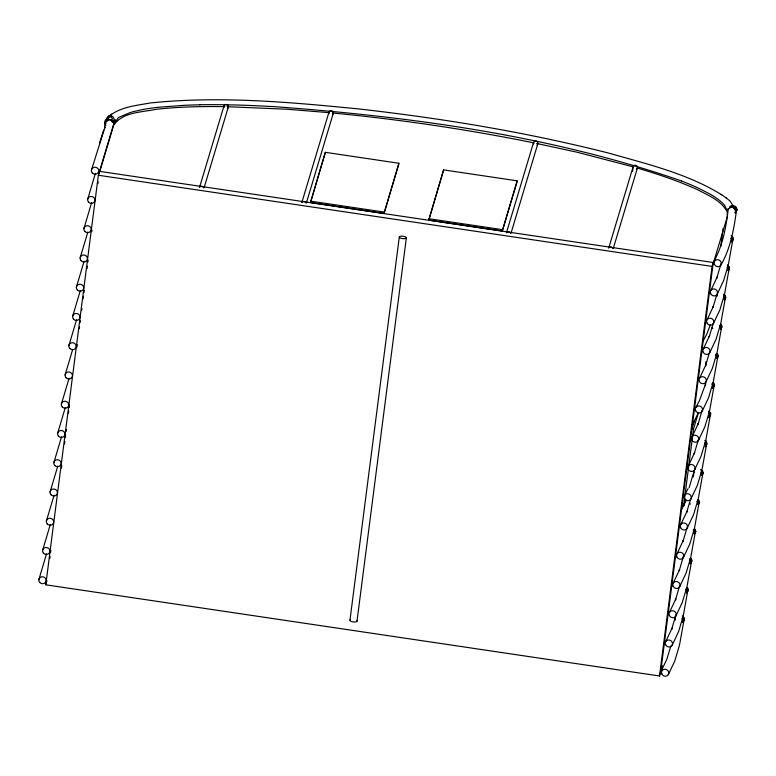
<?xml version="1.0" encoding="UTF-8"?>
<svg xmlns="http://www.w3.org/2000/svg" width="776" height="776" viewBox="0 0 776 776"><rect width="100%" height="100%" fill="white"/><g stroke="black" fill="none" stroke-linecap="round" stroke-linejoin="round"><path stroke-width="1.16" d="M681.483 180.963A192.865 66.746 7.3 0 1 697.799 187.87C707.12 192.574 717.286 197.104 724.347 204.98C725.463 206.174 726.685 212.401 728.325 208.666C726.074 227.174 722.737 246.186 713.251 262.511L660.667 672.074L659.503 675.983L45.784 584.813L98.358 175.25L115.032 119.504L113.82 123.937L118.602 117.448L129.805 112.714A73.274 25.356 7.3 0 1 133.647 111.55L142.454 109.6A149.535 51.749 7.3 0 1 158.488 107.253L184.795 105.284A255.964 88.59 7.3 0 1 194.727 104.935L199.898 104.818M49.819 558.545L50.081 556.508M50.605 552.444L50.867 550.417M61.45 468.006L61.76 465.6M64.534 443.988L64.835 441.583M65.349 437.596L65.611 435.569M66.135 431.495L66.397 429.467M68.443 413.482L68.754 411.115M69.209 407.555L69.51 405.188M76.969 347.066L77.28 344.699M79.327 328.694L79.559 326.938M80.122 322.544L80.345 320.789M81.703 310.255L81.926 308.489M83.187 298.653L83.498 296.257M83.953 292.649L84.264 290.253M87.038 268.632L87.349 266.226M87.901 261.939L88.124 260.183M91.781 231.704L91.995 230.065M97.96 183.582L98.174 181.953M99.212 173.795L99.532 171.351L713.251 262.511L712.077 266.42L659.503 675.983M310.516 202.507L325.348 152.329L398.864 163.251L398.689 164.58L384.033 213.429L310.516 202.507L325.348 152.329M384.033 213.429L398.864 163.251M349.957 620.218L399.31 236.893M356.989 621.266L406.343 237.941A3.56 1.212 7.3 0 0 401.376 236.137A3.56 1.212 7.3 0 0 400.765 238.164A3.56 1.212 7.3 0 0 406.343 237.941M428.788 220.074L443.61 169.895L517.136 180.818L516.962 182.147L502.305 230.996L428.788 220.074L443.61 169.895M502.305 230.996L517.136 180.818M632.566 171.506L632.867 169.1M682.007 505.836L683.607 506.078L693.511 428.983L698.332 412.9M705.714 364.041L706.024 361.635M720.807 246.448L723.125 228.445M717.063 296.16L717.373 294.085M705.394 385.653L705.733 383.587M693.24 476.968L694.2 472.002M105.846 121.861L106.157 121.095L105.759 123.811M720.991 263.84L716.733 278.293L717.15 277.071L710.787 290.544M716.966 294.133L712.979 307.548L713.396 306.326L707.033 319.799M713.212 323.388L709.215 336.803L709.642 335.581L703.269 349.055M709.448 352.644L705.462 366.059L705.879 364.827L699.515 378.31M702.212 410.116L697.954 424.569L698.371 423.337L692.522 435.87M698.458 439.361L694.2 453.824L694.617 452.592L688.758 465.125M690.679 498.91L686.682 512.325L687.109 511.103L680.736 524.586M686.915 528.165L682.928 541.58L683.346 540.358L676.982 553.831M683.433 556.382L679.175 570.835L679.592 569.613L673.228 583.086M679.679 585.637L675.421 600.09L675.838 598.868L669.475 612.342M675.925 614.893L671.667 629.346L672.084 628.123L665.721 641.597M670.881 646.059L666.72 659.552L660.667 672.074M91.403 170.138L105.041 126.944L104.673 128.185L104.925 121.279L105.42 120.057L108.291 117.787L111.55 116.303M87.649 199.393L95.361 173.455M83.895 228.648L91.607 202.711M80.132 257.904L87.853 231.966M76.378 287.159L84.099 261.221M72.624 316.414L80.345 290.476M68.87 345.66L76.591 319.731M65.116 374.915L72.498 350.112M61.362 404.17L69.074 378.242M57.599 433.425L65.32 407.497M53.845 462.68L61.566 436.752M50.091 491.935L57.812 465.998M46.337 521.191L54.058 495.253M42.583 550.446L50.304 524.508M38.829 579.701L46.541 553.763M99.299 173.155L113.626 125.392C122.589 111.773 141.969 112.384 156.306 109.28C179.043 106.816 201.935 106.263 224.788 106.661M45.784 584.813L46.958 580.904M199.694 186.861L223.876 106.273M204.166 187.53L228.348 106.933M301.98 202.061L328.859 112.462M306.452 202.72L333.331 113.121M506.553 232.451L533.432 142.852M511.025 233.11L537.904 143.511M608.84 247.641L633.022 167.044M613.312 248.31L637.494 167.713M713.018 264.315L727.345 216.552L727.209 211.867C721.273 200.431 708.304 195.455 697.556 189.684C677.972 180.876 657.602 173.979 636.999 167.975M694.326 420.699L691.911 428.75L693.511 428.983M704.317 387.379L705.694 382.781M683.607 506.078L685.674 499.181M689.127 487.687L694.636 469.305M660.9 670.27L662.267 665.721M106.341 120.067C106.157 115.614 112.695 114.169 114.023 118.563M728.198 269.611L728.518 267.08L727.946 265.838M724.444 298.867L724.765 296.335L724.192 295.093M720.691 328.122L721.011 325.59M701.911 474.398L702.231 471.866L701.659 470.615M698.158 503.653L698.478 501.121L697.905 499.87M694.394 532.908L694.724 530.367L694.151 529.125M99.541 142.978L103.722 130.096M720.632 328.306L720.952 325.774L720.623 328.287M704.055 388.116L699.331 400.901L695.762 407.565M701.843 474.553L702.173 472.041L702.241 473.331M698.09 503.808L698.419 501.296L698.487 502.586M694.336 533.063L694.665 530.551L694.733 531.841M710.389 324.911L706.48 334.795L703.202 340.81M735.231 212.876C737.025 212.071 733.65 206.445 735.308 209.918M735.241 212.837L735.648 211.683M731.487 242.093C733.213 241.549 730.032 235.826 731.535 239.134M712.707 388.359C714.453 387.466 711.126 382.044 712.766 385.4M705.2 446.869C706.858 446.278 703.871 440.739 705.268 443.95M690.174 563.89C691.911 563.153 688.7 557.672 690.233 560.922M686.42 593.145C688.167 592.428 684.859 586.763 686.469 590.177M728.14 270.194L727.364 267.342M724.386 299.449L723.61 296.597M720.632 328.704L719.759 325.716M716.878 357.959L715.938 354.865L716.52 356.145M709.361 416.46L708.43 413.375L709.002 414.656M701.853 474.97L701.077 472.118M698.099 504.225L697.226 501.238M694.345 533.481L693.404 530.386L693.996 531.715M683.074 621.246L682.143 618.152L682.735 619.481M737.2 209.83L735.609 212.129M732.971 240.317L733.301 237.776L731.089 235.584M710.447 415.849L710.767 413.307L708.556 411.105M695.888 531.628L694.297 533.927M687.914 591.37L688.234 588.829L687.41 587.558M698.419 412.609L692.376 425.132M686.207 500.19L681.551 509.454M106.719 120.571L106.38 121.143M720.904 265.062C730.294 248.863 733.737 230.132 736.308 211.809C738.083 208.909 732.205 202.041 736.104 209.869M717.15 294.317L723.601 280.66L728.315 264.878L732.903 239.367L732.059 236.719M713.396 323.573L719.847 309.915L724.561 294.133L729.139 268.622L728.334 266.003M709.642 352.828L716.093 339.17L720.797 323.379L725.385 297.877L724.58 295.258L723.368 294.317M705.888 382.083L712.339 368.425L717.043 352.634L721.632 327.132L720.826 324.514M702.125 411.329L708.575 397.681L713.289 381.889L717.878 356.378L717.034 353.74M698.371 440.584L704.821 426.926L709.536 411.144L714.124 385.633L713.319 383.024M694.617 469.839L701.067 456.181L705.782 440.399L710.37 414.888L709.555 412.279M685.004 494.37L688.069 488.667M690.863 499.094L697.314 485.436L702.028 469.655L706.606 444.144L705.801 441.534M687.109 528.349L693.56 514.692L698.264 498.91L702.852 473.399L702.047 470.78L700.835 469.839M683.355 557.605L689.806 543.947L694.51 528.165L699.098 502.654L698.293 500.035M679.592 586.86L686.042 573.202L690.756 557.42L695.345 531.909L694.539 529.29M675.838 616.115L682.288 602.457L687.002 586.675L691.591 561.164L690.747 558.516M672.084 645.37L678.534 631.712L683.249 615.921L687.837 590.42L687.022 587.801M668.33 674.625L674.78 660.968L679.495 645.176L684.073 619.675L683.268 617.056M675.411 618.812L674.567 619.646M107.292 119.533L110.173 115.469M735.076 212.294L735.648 211.285M712.543 387.816L713.115 386.817M690.01 563.347L690.582 562.338M106.419 121.434C111.133 118.379 105.255 120.348 104.876 122.88L105.876 125.431M729.178 208.589L731.147 207.056L733.349 207.27L734.571 207.958L735.405 210.335M106.545 121.25L108.659 119.698L106.768 120.202L108.3 119.717M110.531 115.1C121.754 106.69 136.964 105.439 150.34 102.956C219.763 95.729 289.739 102.131 358.939 108.96C443.174 118.486 527.04 132.327 609.238 153.231C647.601 164.24 687.662 173.62 721.903 194.931M109.222 116.478L111.443 114.121M728.101 270.64L729.217 269.573L729.547 267.031L727.335 264.839M724.347 299.895L725.929 297.596L724.968 295.016M720.584 329.15L722.175 326.851L721.214 324.271M716.83 358.405L718.421 356.106L717.46 353.526M713.076 387.66L714.667 385.362L713.707 382.781M705.568 446.171L707.159 443.862L706.189 441.292M701.814 475.416L703.405 473.118L702.435 470.547M698.051 504.672L699.642 502.373L698.681 499.802M690.543 563.182L692.134 560.883L691.173 558.303M683.035 621.692L684.151 620.625L684.481 618.084L682.269 615.892M730.837 206.804L732.03 206.174L730.449 206.852M729.653 207.405L732.825 207.173L732.253 207.144M731.642 206.009L730.08 206.62L733.941 206.009M730.138 206.358L733.514 205.96M109.581 115.867L112.074 116.245M227.106 106.69L287.896 109.28L328.898 112.646M732.99 207.454L731.021 207.008L734.571 207.958L732.981 207.124L734.61 209.045M731.972 207.124L732.66 207.134M732.583 207.144L734.571 207.968M731.71 207.037L731.021 207.008L732.049 207.114M271.387 106.438C409.961 116.575 549.757 135.208 681.493 180.963M332.497 112.986C400.212 119.475 467.608 129.437 534.276 142.959M110.124 119.863L109.765 119.795M310.691 201.178L384.207 212.1M428.953 218.745L502.479 229.667M98.358 175.25L712.077 266.42M110.153 119.863L112.811 121.066M536.604 143.434L577.198 152.251L633.614 166.976M111.288 120.164L109.785 119.737L111.104 120.134M734.804 206.309L736.22 207.24L737.2 209.821M732.36 207.182L733.669 207.842M704.802 440.361L706.179 441.282M725.579 197.463L730.148 201.129L733.33 206.232M720.943 194.281L726.549 198.132M112.792 121.347L111.191 120.202L112.821 122.472M734.659 206.426L735.958 207.454M700.864 469.713L702.154 470.741M110.997 120.105L112.607 122.288M111.016 116.759L114.237 121.366M694.927 529.057L695.888 531.618M715.802 354.234L716.51 355.35M712.038 383.49L712.872 385.856M693.269 529.756L693.977 530.871M689.505 559.011L690.339 561.387M712.174 327.491L712.843 328.694M689.641 503.023L690.31 504.225M731.7 236.583L732.282 237.834M720.438 324.349L721.011 325.6M716.684 353.604L717.325 356.135M712.921 382.859L713.571 385.391M709.167 412.114L709.807 414.646M705.413 441.369L706.053 443.901M690.388 558.38L690.97 559.632M686.634 587.636L687.274 590.177M682.88 616.891L683.52 619.423M727.209 267.099L727.781 268.38M719.692 325.61L720.273 326.89M697.158 501.131L697.75 502.46M731.535 238.339L731.652 239.59M727.781 267.594L727.888 268.845M709.002 413.86L709.118 415.111M705.248 443.115L705.355 444.367M686.469 589.382L686.585 590.633M682.715 618.637L682.822 619.888M736.055 210.063L735.978 208.754L736.046 210.044M706.005 444.095L705.937 442.786L706.005 444.076M732.282 237.825L732.34 239.124M690.97 559.622L691.038 560.922M675.101 617.812L675.168 620.16M356.62 620.548A3.56 1.212 7.3 0 1 353.361 621.945A3.56 1.212 7.3 0 1 350.422 619.782M608.723 248.077A2.27 2.124 16.7 0 1 612.924 248.698M633.158 168.101A2.27 2.124 16.7 0 1 634.273 165.424A2.27 2.124 16.7 0 1 637.212 166.384A2.27 2.124 16.7 0 1 636.514 169.187M506.437 232.878A2.27 2.124 16.7 0 1 510.637 233.508M533.578 143.899A2.27 2.124 16.7 0 1 534.683 141.232A2.27 2.124 16.7 0 1 537.622 142.183A2.27 2.124 16.7 0 1 536.934 144.996M301.874 202.497A2.27 2.124 16.7 0 1 306.064 203.118M329.072 113.655A2.27 2.124 16.7 0 1 330.023 110.881A2.27 2.124 16.7 0 1 333.02 111.754A2.27 2.124 16.7 0 1 332.361 114.606M199.587 187.297A2.27 2.124 16.7 0 1 203.778 187.918M224.012 107.321A2.27 2.124 16.7 0 1 225.127 104.644A2.27 2.124 16.7 0 1 228.066 105.604A2.27 2.124 16.7 0 1 227.368 108.417M199.801 104.712A385.488 133.414 7.3 0 1 271.435 106.545M724.784 297.829L724.386 299.051L724.706 296.5L724.774 297.8M717.276 356.339L716.878 357.561L717.199 355.03L717.267 356.31M709.38 416.421L708.944 417.653L709.38 416.421M683.093 621.198L682.667 622.391L683.093 621.198M109.474 115.876L108.136 116.458L109.435 115.905M734.057 207.91L732.981 207.124L734.057 207.91M735.483 207.347L734.455 206.455L735.483 207.347M112.035 121.027L110.987 120.096L112.025 121.017M732.224 238.009L732.292 239.299L732.224 238.009M728.47 267.264L728.538 268.554L728.47 267.264M713.445 384.285L713.513 385.565L713.445 384.285M709.691 413.54L709.759 414.82L709.691 413.54M690.912 559.806L690.98 561.096L690.912 559.806M687.158 589.062L687.226 590.352L687.158 589.062M683.404 618.317L683.472 619.597L683.404 618.317M661.88 674.034A3.696 3.424 31.9 0 0 668.136 674.907A3.696 3.424 31.9 0 0 665.42 669.271A3.696 3.424 31.9 0 0 661.88 674.034M39.77 582.504A3.696 3.463 16.7 0 0 45.988 581.399A3.696 3.463 16.7 0 0 41.671 576.82A3.696 3.463 16.7 0 0 39.77 582.504M665.633 644.778A3.696 3.424 31.9 0 0 671.9 645.651A3.696 3.424 31.9 0 0 669.174 640.016A3.696 3.424 31.9 0 0 665.633 644.778M43.524 553.249A3.696 3.463 16.7 0 0 49.742 552.143A3.696 3.463 16.7 0 0 45.425 547.565A3.696 3.463 16.7 0 0 43.524 553.249M669.387 615.523A3.696 3.424 31.9 0 0 675.653 616.396A3.696 3.424 31.9 0 0 672.928 610.76A3.696 3.424 31.9 0 0 669.387 615.523M47.278 523.994A3.696 3.463 16.7 0 0 53.505 522.888A3.696 3.463 16.7 0 0 49.189 518.31A3.696 3.463 16.7 0 0 47.278 523.994M673.141 586.268A3.696 3.424 31.9 0 0 679.407 587.141A3.696 3.424 31.9 0 0 676.691 581.505A3.696 3.424 31.9 0 0 673.141 586.268M51.041 494.748A3.696 3.463 16.7 0 0 57.259 493.643A3.696 3.463 16.7 0 0 52.943 489.055A3.696 3.463 16.7 0 0 51.041 494.748M676.905 557.023A3.696 3.424 31.9 0 0 683.161 557.886A3.696 3.424 31.9 0 0 680.445 552.25A3.696 3.424 31.9 0 0 676.905 557.023M54.795 465.493A3.696 3.463 16.7 0 0 61.013 464.387A3.696 3.463 16.7 0 0 56.697 459.799A3.696 3.463 16.7 0 0 54.795 465.493M680.659 527.767A3.696 3.424 31.9 0 0 686.915 528.64A3.696 3.424 31.9 0 0 684.199 522.995A3.696 3.424 31.9 0 0 680.659 527.767M58.549 436.238A3.696 3.463 16.7 0 0 64.767 435.132A3.696 3.463 16.7 0 0 60.45 430.544A3.696 3.463 16.7 0 0 58.549 436.238M684.413 498.512A3.696 3.424 31.9 0 0 690.669 499.385A3.696 3.424 31.9 0 0 687.953 493.74A3.696 3.424 31.9 0 0 684.413 498.512M62.303 406.983A3.696 3.463 16.7 0 0 68.521 405.877A3.696 3.463 16.7 0 0 64.204 401.289A3.696 3.463 16.7 0 0 62.303 406.983M688.167 469.257A3.696 3.424 31.9 0 0 694.433 470.13A3.696 3.424 31.9 0 0 691.707 464.485A3.696 3.424 31.9 0 0 688.167 469.257M66.057 377.728A3.696 3.463 16.7 0 0 72.275 376.622A3.696 3.463 16.7 0 0 67.958 372.034A3.696 3.463 16.7 0 0 66.057 377.728M691.92 440.002A3.696 3.424 31.9 0 0 698.187 440.875A3.696 3.424 31.9 0 0 695.461 435.229A3.696 3.424 31.9 0 0 691.92 440.002M69.811 348.472A3.696 3.463 16.7 0 0 76.038 347.367A3.696 3.463 16.7 0 0 71.722 342.779A3.696 3.463 16.7 0 0 69.811 348.472M695.674 410.746A3.696 3.424 31.9 0 0 701.94 411.62A3.696 3.424 31.9 0 0 699.225 405.984A3.696 3.424 31.9 0 0 695.674 410.746M73.574 319.217A3.696 3.463 16.7 0 0 79.792 318.111A3.696 3.463 16.7 0 0 75.476 313.523A3.696 3.463 16.7 0 0 73.574 319.217M699.438 381.491A3.696 3.424 31.9 0 0 705.694 382.364A3.696 3.424 31.9 0 0 702.978 376.729A3.696 3.424 31.9 0 0 699.438 381.491M77.328 289.962A3.696 3.463 16.7 0 0 83.546 288.856A3.696 3.463 16.7 0 0 79.23 284.268A3.696 3.463 16.7 0 0 77.328 289.962M703.192 352.236A3.696 3.424 31.9 0 0 709.448 353.109A3.696 3.424 31.9 0 0 706.732 347.473A3.696 3.424 31.9 0 0 703.192 352.236M81.082 260.707A3.696 3.463 16.7 0 0 87.3 259.601A3.696 3.463 16.7 0 0 82.983 255.023A3.696 3.463 16.7 0 0 81.082 260.707M706.946 322.981A3.696 3.424 31.9 0 0 713.202 323.854A3.696 3.424 31.9 0 0 710.486 318.218A3.696 3.424 31.9 0 0 706.946 322.981M84.836 231.452A3.696 3.463 16.7 0 0 91.054 230.346A3.696 3.463 16.7 0 0 86.737 225.767A3.696 3.463 16.7 0 0 84.836 231.452M710.7 293.726A3.696 3.424 31.9 0 0 716.956 294.599A3.696 3.424 31.9 0 0 714.24 288.963A3.696 3.424 31.9 0 0 710.7 293.726M88.59 202.196A3.696 3.463 16.7 0 0 94.808 201.091A3.696 3.463 16.7 0 0 90.491 196.512A3.696 3.463 16.7 0 0 88.59 202.196M714.453 264.47A3.696 3.424 31.9 0 0 720.72 265.344A3.696 3.424 31.9 0 0 717.994 259.708A3.696 3.424 31.9 0 0 714.453 264.47M92.344 172.951A3.696 3.463 16.7 0 0 98.571 171.845A3.696 3.463 16.7 0 0 94.255 167.257A3.696 3.463 16.7 0 0 92.344 172.951"/></g></svg>
